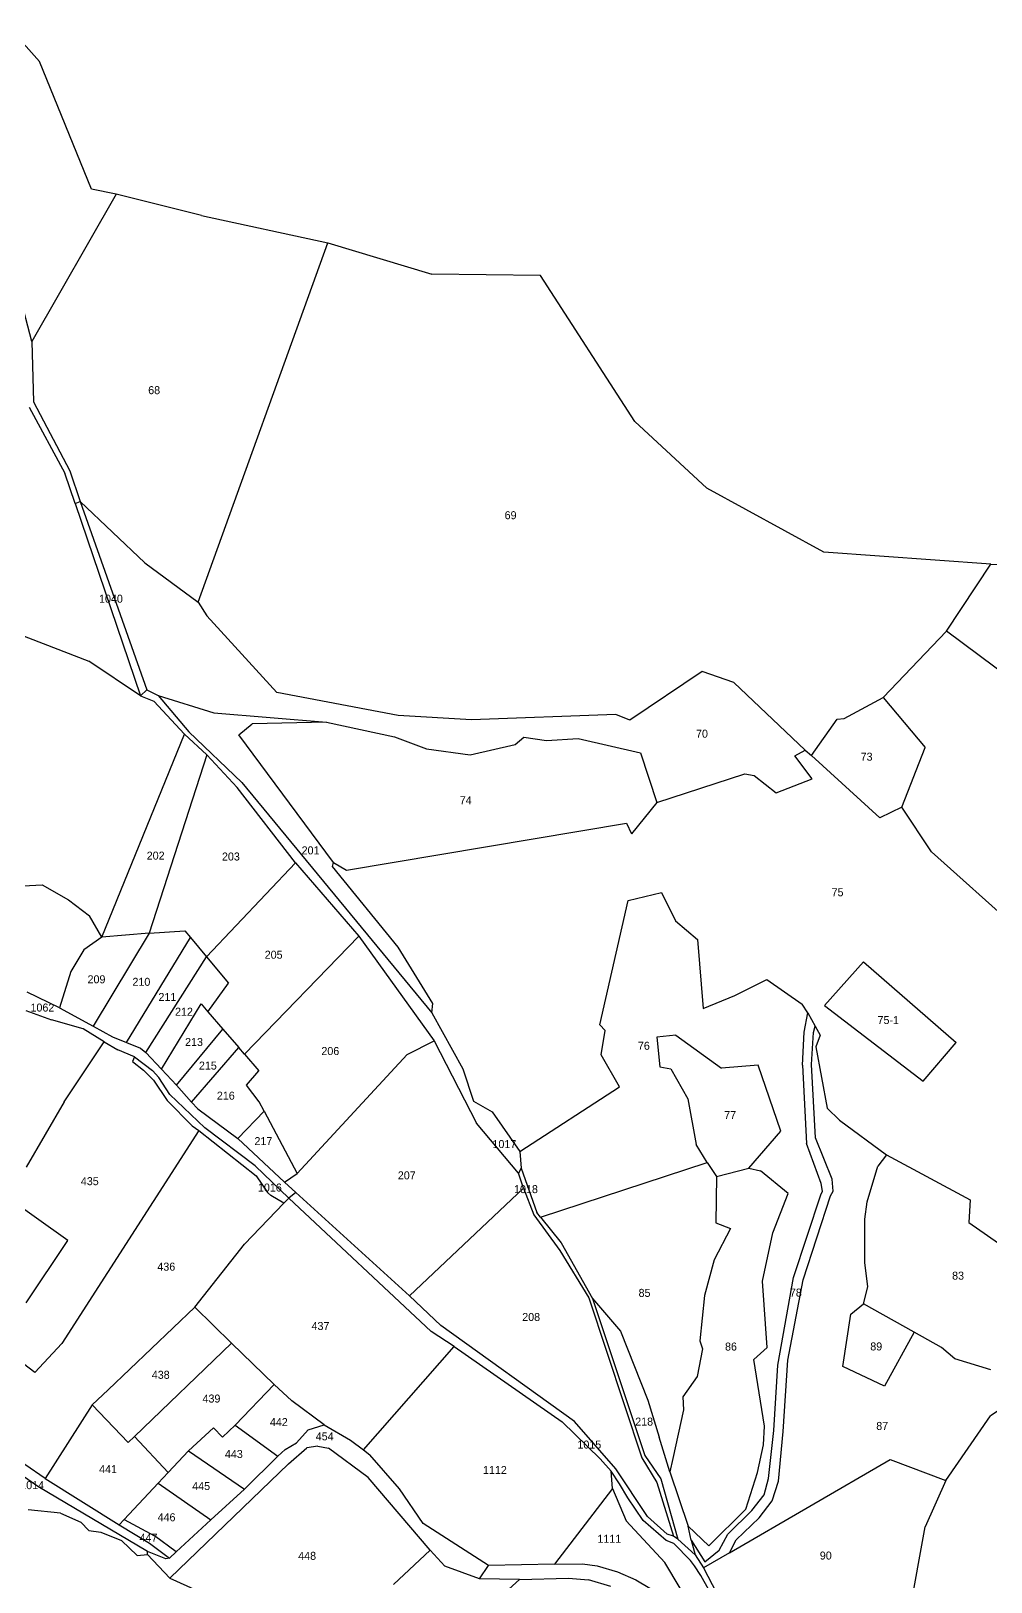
# Model space of a CAD drawing. Header units: metres. Extents: x 219366 to 221903, y 2706406 to 2707870.
# Drawn here: x 220631.9 to 220931.6, y 2707155.6 to 2707640.1 of the extents above; entities that cross this region are included whole.
import ezdxf
from ezdxf.enums import TextEntityAlignment as Align

# ---------------------------------------------------------------- set-up
doc = ezdxf.new("R2010")
doc.units = ezdxf.units.M

msp = doc.modelspace()

# ---------------------------------------------------------------- linework, layer by layer
at = {"layer": 'LIN'}
for p, q in [((220634.49, 2707630.6), (220626.12, 2707640.08)), ((220650.76, 2707590.67), (220634.49, 2707630.6)), ((220658.42, 2707589.07), (220650.76, 2707590.67)), ((220658.42, 2707589.07), (220632.11, 2707543.05)), ((220685.1, 2707582.45), (220658.42, 2707589.07)), ((220685.1, 2707582.45), (220724.55, 2707573.92)), ((220684.08, 2707461.71), (220724.55, 2707573.92)), ((220724.55, 2707573.92), (220757.03, 2707564.15)), ((220790.97, 2707563.76), (220757.03, 2707564.15)), ((220820.42, 2707518.13), (220790.97, 2707563.76)), ((220632.11, 2707543.05), (220629.68, 2707552.66)), ((220632.11, 2707543.05), (220632.64, 2707524.27)), ((220631.32, 2707522.58), (220642.49, 2707501.98)), ((220632.64, 2707524.27), (220644.02, 2707502.69)), ((220842.88, 2707497.25), (220820.42, 2707518.13)), ((220645.63, 2707492.49), (220642.49, 2707501.98)), ((220644.02, 2707502.69), (220647.24, 2707493.08)), ((220879.42, 2707477.25), (220842.88, 2707497.25)), ((220645.63, 2707492.49), (220647.24, 2707493.08)), ((220645.63, 2707492.49), (220666.03, 2707432.42)), ((220647.24, 2707493.08), (220667.46, 2707473.96)), ((220647.24, 2707493.08), (220668.04, 2707434.3)), ((220931.59, 2707473.55), (220879.42, 2707477.25)), ((220667.46, 2707473.96), (220684.08, 2707461.71)), ((220917.71, 2707452.58), (220931.59, 2707473.55)), ((220931.59, 2707473.55), (220949.17, 2707472.94)), ((220684.08, 2707461.71), (220686.82, 2707457.39)), ((220614.32, 2707457.01), (220649.93, 2707443.27)), ((220708.66, 2707433.41), (220686.82, 2707457.39)), ((220917.71, 2707452.58), (220897.93, 2707431.94)), ((220938.13, 2707437.38), (220917.71, 2707452.58)), ((220666.03, 2707432.42), (220649.93, 2707443.27)), ((220841.45, 2707439.97), (220818.85, 2707424.77)), ((220851.36, 2707436.53), (220841.45, 2707439.97)), ((220873.61, 2707415.4), (220851.36, 2707436.53)), ((220668.04, 2707434.3), (220666.03, 2707432.42)), ((220666.03, 2707432.42), (220670.23, 2707430.77)), ((220668.04, 2707434.3), (220671.53, 2707432.55)), ((220679.77, 2707420.47), (220670.23, 2707430.77)), ((220671.53, 2707432.55), (220688.91, 2707427.1)), ((220671.53, 2707432.55), (220681.2, 2707421.13)), ((220746.46, 2707426.3), (220708.66, 2707433.41)), ((220885.81, 2707425.38), (220897.93, 2707431.94)), ((220897.93, 2707431.94), (220911.06, 2707416.32)), ((220688.91, 2707427.1), (220724.11, 2707424.17)), ((220769.45, 2707424.94), (220746.46, 2707426.3)), ((220814.52, 2707426.57), (220769.45, 2707424.94)), ((220818.85, 2707424.77), (220814.52, 2707426.57)), ((220681.2, 2707421.13), (220697.72, 2707405.32)), ((220696.73, 2707420.24), (220700.91, 2707423.7)), ((220724.11, 2707424.17), (220700.91, 2707423.7)), ((220724.11, 2707424.17), (220745.37, 2707419.59)), ((220875.57, 2707413.8), (220883.6, 2707425.15)), ((220883.6, 2707425.15), (220885.81, 2707425.38)), ((220654, 2707357), (220679.77, 2707420.47)), ((220686.82, 2707414.01), (220679.77, 2707420.47)), ((220726.35, 2707380.35), (220696.73, 2707420.24)), ((220745.37, 2707419.59), (220755.33, 2707415.83)), ((220768.99, 2707413.96), (220783.01, 2707417.2)), ((220783.01, 2707417.2), (220785.73, 2707419.46)), ((220785.73, 2707419.46), (220792.81, 2707418.44)), ((220792.81, 2707418.44), (220802.73, 2707419.13)), ((220802.73, 2707419.13), (220822.19, 2707414.64)), ((220903.72, 2707397.6), (220911.06, 2707416.32)), ((220686.82, 2707414.01), (220668.76, 2707358.32)), ((220686.82, 2707414.01), (220696.27, 2707403.79)), ((220755.33, 2707415.83), (220768.99, 2707413.96)), ((220822.19, 2707414.64), (220827.22, 2707399.07)), ((220870.34, 2707413.67), (220873.61, 2707415.4)), ((220875.81, 2707406.45), (220870.34, 2707413.67)), ((220873.61, 2707415.4), (220875.57, 2707413.8)), ((220896.89, 2707394.29), (220875.57, 2707413.8)), ((220827.22, 2707399.07), (220854.79, 2707408)), ((220854.79, 2707408), (220857.7, 2707407.49)), ((220857.7, 2707407.49), (220864.53, 2707402.12)), ((220864.53, 2707402.12), (220875.81, 2707406.45)), ((220714.42, 2707380.24), (220696.27, 2707403.79)), ((220697.72, 2707405.32), (220756.98, 2707333.39)), ((220827.22, 2707399.07), (220819.33, 2707389.26)), ((220903.72, 2707397.6), (220896.89, 2707394.29)), ((220913.05, 2707383.7), (220903.72, 2707397.6)), ((220730.33, 2707377.99), (220817.76, 2707392.65)), ((220817.76, 2707392.65), (220819.33, 2707389.26)), ((220939.75, 2707359.71), (220913.05, 2707383.7)), ((220714.42, 2707380.24), (220686.65, 2707350.92)), ((220714.42, 2707380.24), (220734.26, 2707357.36)), ((220726.01, 2707379.13), (220726.35, 2707380.35)), ((220746.51, 2707353.9), (220726.01, 2707379.13)), ((220726.35, 2707380.35), (220730.33, 2707377.99)), ((220625.59, 2707372.83), (220635.33, 2707373.37)), ((220635.33, 2707373.37), (220643.63, 2707368.64)), ((220643.63, 2707368.64), (220650.17, 2707363.68)), ((220809.51, 2707329.66), (220818.32, 2707368.44)), ((220818.32, 2707368.44), (220828.72, 2707371.02)), ((220828.72, 2707371.02), (220833.14, 2707362.1)), ((220654, 2707357), (220650.17, 2707363.68)), ((220668.76, 2707358.32), (220651.29, 2707329.19)), ((220668.76, 2707358.32), (220654, 2707357)), ((220668.76, 2707358.32), (220679.88, 2707359.02)), ((220679.88, 2707359.02), (220681.63, 2707356.9)), ((220833.14, 2707362.1), (220839.99, 2707356.26)), ((220648.39, 2707353.08), (220644.27, 2707346.33)), ((220654, 2707357), (220648.39, 2707353.08)), ((220661.69, 2707324.11), (220681.63, 2707356.9)), ((220681.63, 2707356.9), (220686.65, 2707350.92)), ((220698.49, 2707320.5), (220734.26, 2707357.36)), ((220734.26, 2707357.36), (220757.77, 2707324.67)), ((220757.34, 2707336.36), (220746.51, 2707353.9)), ((220839.99, 2707356.26), (220841.74, 2707334.71)), ((220667.77, 2707320.96), (220686.65, 2707350.92)), ((220686.65, 2707350.92), (220693.53, 2707342.63)), ((220891.84, 2707349.32), (220879.61, 2707335.68)), ((220891.84, 2707349.32), (220920.73, 2707324.17)), ((220644.27, 2707346.33), (220640.75, 2707334.96)), ((220851.61, 2707338.84), (220861.63, 2707343.77)), ((220861.63, 2707343.77), (220872.66, 2707336.11)), ((220640.75, 2707334.96), (220630.73, 2707339.87)), ((220687.11, 2707333.66), (220693.53, 2707342.63)), ((220841.74, 2707334.71), (220851.61, 2707338.84)), ((220630.28, 2707334.12), (220638.3, 2707331.19)), ((220640.75, 2707334.96), (220651.29, 2707329.19)), ((220672.6, 2707315.77), (220685.02, 2707336.18)), ((220685.02, 2707336.18), (220687.11, 2707333.66)), ((220687.11, 2707333.66), (220691.72, 2707328.33)), ((220756.98, 2707333.39), (220757.34, 2707336.36)), ((220874.37, 2707333.38), (220872.66, 2707336.11)), ((220879.61, 2707335.68), (220910.39, 2707312.03)), ((220648.19, 2707328.37), (220638.3, 2707331.19)), ((220651.29, 2707329.19), (220657.37, 2707325.86)), ((220756.98, 2707333.39), (220766.71, 2707315.85)), ((220811.18, 2707327.92), (220809.51, 2707329.66)), ((220873.25, 2707327.4), (220874.37, 2707333.38)), ((220874.37, 2707333.38), (220876.66, 2707329.26)), ((220876.21, 2707327.26), (220876.66, 2707329.26)), ((220876.66, 2707329.26), (220878.26, 2707326.4)), ((220642.24, 2707305.55), (220654.74, 2707324.34)), ((220654.74, 2707324.34), (220648.19, 2707328.37)), ((220654.74, 2707324.34), (220658.95, 2707321.8)), ((220657.37, 2707325.86), (220661.69, 2707324.11)), ((220661.69, 2707324.11), (220666.11, 2707322.36)), ((220677.28, 2707310.79), (220691.72, 2707328.33)), ((220691.72, 2707328.33), (220696.75, 2707322.52)), ((220749.37, 2707320.36), (220757.77, 2707324.67)), ((220757.77, 2707324.67), (220770.96, 2707298.95)), ((220809.84, 2707320.24), (220811.18, 2707327.92)), ((220833.2, 2707326.46), (220827.31, 2707325.78)), ((220827.31, 2707325.78), (220828.19, 2707316.57)), ((220833.2, 2707326.46), (220847.5, 2707316.12)), ((220872.74, 2707317.03), (220873.25, 2707327.4)), ((220875.56, 2707317.29), (220876.21, 2707327.26)), ((220878.26, 2707326.4), (220876.89, 2707322.81)), ((220910.39, 2707312.03), (220920.73, 2707324.17)), ((220664.15, 2707319.62), (220658.95, 2707321.8)), ((220664.15, 2707319.62), (220663.56, 2707318.23)), ((220664.15, 2707319.62), (220669.85, 2707315.41)), ((220666.11, 2707322.36), (220667.77, 2707320.96)), ((220667.77, 2707320.96), (220672.6, 2707315.77)), ((220682.02, 2707305.49), (220696.75, 2707322.52)), ((220698.49, 2707320.5), (220696.75, 2707322.52)), ((220698.49, 2707320.5), (220703.04, 2707315.25)), ((220715.01, 2707283.23), (220749.37, 2707320.36)), ((220815.63, 2707310.3), (220809.84, 2707320.24)), ((220876.89, 2707322.81), (220880.48, 2707303.59)), ((220663.56, 2707318.23), (220667.04, 2707315.52)), ((220670.08, 2707312.33), (220667.04, 2707315.52)), ((220671.83, 2707313.2), (220669.85, 2707315.41)), ((220672.6, 2707315.77), (220677.28, 2707310.79)), ((220699.13, 2707310.82), (220703.04, 2707315.25)), ((220766.71, 2707315.85), (220770.07, 2707305.81)), ((220828.19, 2707316.57), (220831.67, 2707315.85)), ((220831.67, 2707315.85), (220837, 2707306.49)), ((220858.88, 2707317.02), (220847.5, 2707316.12)), ((220865.97, 2707296.44), (220858.88, 2707317.02)), ((220872.74, 2707317.03), (220874, 2707292.54)), ((220876.84, 2707294.32), (220875.56, 2707317.29)), ((220670.08, 2707312.33), (220674.35, 2707306.01)), ((220675.27, 2707307.85), (220671.83, 2707313.2)), ((220677.28, 2707310.79), (220682.02, 2707305.49)), ((220703.11, 2707305.57), (220699.13, 2707310.82)), ((220784.51, 2707290.11), (220815.63, 2707310.3)), ((220642.24, 2707305.55), (220630.35, 2707285.2)), ((220674.35, 2707306.01), (220682.17, 2707298.07)), ((220686.1, 2707297.5), (220675.27, 2707307.85)), ((220682.02, 2707305.49), (220683.94, 2707303.44)), ((220704.64, 2707302.65), (220703.11, 2707305.57)), ((220770.07, 2707305.81), (220775.9, 2707302.42)), ((220837, 2707306.49), (220839.51, 2707292.23)), ((220683.94, 2707303.44), (220696.49, 2707294.1)), ((220696.49, 2707294.1), (220704.64, 2707302.65)), ((220704.64, 2707302.65), (220715.01, 2707283.23)), ((220775.9, 2707302.42), (220784.51, 2707290.11)), ((220880.48, 2707303.59), (220884.29, 2707299.85)), ((220884.29, 2707299.85), (220898.97, 2707289.03)), ((220684.25, 2707296.66), (220641.55, 2707230.11)), ((220682.17, 2707298.07), (220684.25, 2707296.66)), ((220684.25, 2707296.66), (220702.18, 2707282.43)), ((220701.85, 2707285.56), (220686.1, 2707297.5)), ((220784.07, 2707283.31), (220770.96, 2707298.95)), ((220856.01, 2707284.91), (220865.97, 2707296.44)), ((220696.49, 2707294.1), (220711.02, 2707280.52)), ((220784.51, 2707290.11), (220784.94, 2707284.83)), ((220842.99, 2707286.64), (220839.51, 2707292.23)), ((220878.58, 2707280.09), (220874, 2707292.54)), ((220882.01, 2707281.42), (220876.84, 2707294.32)), ((220712.41, 2707275.54), (220701.85, 2707285.56)), ((220791, 2707269.52), (220842.99, 2707286.64)), ((220842.99, 2707286.64), (220845.87, 2707282.31)), ((220892.89, 2707274.38), (220896.29, 2707285.51)), ((220898.97, 2707289.03), (220896.29, 2707285.51)), ((220898.97, 2707289.03), (220925.14, 2707275.02)), ((220702.18, 2707282.43), (220705.71, 2707277.27)), ((220711.02, 2707280.52), (220715.01, 2707283.23)), ((220714.59, 2707277.28), (220711.02, 2707280.52)), ((220784.94, 2707284.83), (220784.07, 2707283.31)), ((220785.6, 2707278.64), (220784.07, 2707283.31)), ((220784.94, 2707284.83), (220789.81, 2707271.06)), ((220845.87, 2707282.31), (220845.66, 2707267.75)), ((220845.87, 2707282.31), (220856.01, 2707284.91)), ((220856.01, 2707284.91), (220859.68, 2707284.01)), ((220868.29, 2707276.97), (220859.68, 2707284.01)), ((220882.36, 2707277.72), (220882.01, 2707281.42)), ((220643.38, 2707262.27), (220624.5, 2707275.68)), ((220705.71, 2707277.27), (220706.74, 2707276.34)), ((220710.77, 2707273.97), (220706.74, 2707276.34)), ((220712.41, 2707275.54), (220710.77, 2707273.97)), ((220714.59, 2707277.28), (220712.41, 2707275.54)), ((220712.41, 2707275.54), (220756.84, 2707233.85)), ((220714.59, 2707277.28), (220750.09, 2707244.98)), ((220750.09, 2707244.98), (220785.6, 2707278.64)), ((220785.6, 2707278.64), (220788.88, 2707270.34)), ((220863.5, 2707264.63), (220868.29, 2707276.97)), ((220869.96, 2707250.76), (220878.47, 2707276.58)), ((220872.91, 2707249.97), (220881.54, 2707276.18)), ((220878.47, 2707276.58), (220879.01, 2707277.67)), ((220879.01, 2707277.67), (220878.58, 2707280.09)), ((220881.54, 2707276.18), (220882.36, 2707277.72)), ((220710.77, 2707273.97), (220698.49, 2707261.13)), ((220791, 2707269.52), (220789.81, 2707271.06)), ((220892.17, 2707268.96), (220892.89, 2707274.38)), ((220925.14, 2707275.02), (220924.63, 2707267.93)), ((220788.88, 2707270.34), (220796.98, 2707259.18)), ((220791, 2707269.52), (220797.37, 2707261.57)), ((220850.27, 2707266.05), (220845.16, 2707256.27)), ((220845.66, 2707267.75), (220850.27, 2707266.05)), ((220892.23, 2707255.43), (220892.17, 2707268.96)), ((220924.63, 2707267.93), (220961.21, 2707242.49)), ((220630.39, 2707242.77), (220643.38, 2707262.27)), ((220683.04, 2707241.43), (220698.49, 2707261.13)), ((220797.37, 2707261.57), (220807.19, 2707244.2)), ((220860.29, 2707249.57), (220863.5, 2707264.63)), ((220796.98, 2707259.18), (220806.02, 2707244.37)), ((220845.16, 2707256.27), (220842.14, 2707245.12)), ((220893.17, 2707247.79), (220892.23, 2707255.43)), ((220861.75, 2707228.87), (220860.29, 2707249.57)), ((220865.06, 2707223.35), (220869.96, 2707250.76)), ((220868.16, 2707224.95), (220872.91, 2707249.97)), ((220891.8, 2707242.46), (220893.17, 2707247.79)), ((220633.11, 2707221.05), (220603.52, 2707243.33)), ((220750.09, 2707244.98), (220759.83, 2707235.74)), ((220806.02, 2707244.37), (220822.55, 2707194.39)), ((220807.19, 2707244.2), (220815.94, 2707234)), ((220807.19, 2707244.2), (220823.55, 2707195.13)), ((220842.14, 2707245.12), (220840.71, 2707230.98)), ((220887.88, 2707239.23), (220891.8, 2707242.46)), ((220907.66, 2707233.6), (220891.8, 2707242.46)), ((220683.04, 2707241.43), (220655.96, 2707215.66)), ((220683.04, 2707241.43), (220694.43, 2707230.24)), ((220885.3, 2707222.89), (220887.88, 2707239.23)), ((220764.01, 2707229.12), (220756.84, 2707233.85)), ((220801.59, 2707205.72), (220759.83, 2707235.74)), ((220815.94, 2707234), (220824.44, 2707212.36)), ((220907.66, 2707233.6), (220898.38, 2707216.74)), ((220916.11, 2707228.82), (220907.66, 2707233.6)), ((220641.55, 2707230.11), (220633.11, 2707221.05)), ((220664.16, 2707201.07), (220694.43, 2707230.24)), ((220694.43, 2707230.24), (220707.81, 2707217.32)), ((220735.67, 2707196.86), (220764.01, 2707229.12)), ((220764.01, 2707229.12), (220797.74, 2707205.59)), ((220841.56, 2707228.49), (220839.85, 2707219.81)), ((220840.71, 2707230.98), (220841.56, 2707228.49)), ((220857.58, 2707225.06), (220861.75, 2707228.87)), ((220920.33, 2707225.29), (220916.11, 2707228.82)), ((220860.89, 2707204.29), (220857.58, 2707225.06)), ((220863.77, 2707202.95), (220865.06, 2707223.35)), ((220866.72, 2707202.61), (220868.16, 2707224.95)), ((220898.38, 2707216.74), (220885.3, 2707222.89)), ((220931.59, 2707221.88), (220920.33, 2707225.29)), ((220695.59, 2707204.63), (220707.81, 2707217.32)), ((220707.81, 2707217.32), (220713.28, 2707212.2)), ((220839.85, 2707219.81), (220835.41, 2707213.47)), ((220655.96, 2707215.66), (220651.01, 2707210.95)), ((220835.41, 2707213.47), (220835.62, 2707209.35)), ((220940.38, 2707213.32), (220931.42, 2707207.48)), ((220651.01, 2707210.95), (220636.25, 2707187.89)), ((220651.01, 2707210.95), (220662.24, 2707199.23)), ((220723.36, 2707204.68), (220713.28, 2707212.2)), ((220824.44, 2707212.36), (220828.01, 2707200.81)), ((220835.62, 2707209.35), (220832.27, 2707194.19)), ((220681.07, 2707196.63), (220688.89, 2707203.75)), ((220688.89, 2707203.75), (220691.69, 2707200.88)), ((220695.59, 2707204.63), (220691.69, 2707200.88)), ((220695.59, 2707204.63), (220708.91, 2707194.9)), ((220714.74, 2707199.11), (220718.46, 2707203.16)), ((220718.46, 2707203.16), (220723.36, 2707204.68)), ((220723.36, 2707204.68), (220731.59, 2707199.95)), ((220797.74, 2707205.59), (220809.56, 2707194.08)), ((220814.51, 2707190.98), (220801.59, 2707205.72)), ((220860.57, 2707198.42), (220860.89, 2707204.29)), ((220862.14, 2707187.96), (220863.77, 2707202.95)), ((220917.55, 2707187.32), (220931.42, 2707207.48)), ((220664.16, 2707201.07), (220662.24, 2707199.23)), ((220674.73, 2707189.83), (220664.16, 2707201.07)), ((220711.25, 2707197), (220714.74, 2707199.11)), ((220721.39, 2707198), (220717.99, 2707197.49)), ((220721.39, 2707198), (220724.79, 2707197.41)), ((220731.59, 2707199.95), (220735.67, 2707196.86)), ((220831.38, 2707190.01), (220828.01, 2707200.81)), ((220858.7, 2707189.81), (220860.57, 2707198.42)), ((220865.28, 2707187.14), (220866.72, 2707202.61)), ((220674.73, 2707189.83), (220681.07, 2707196.63)), ((220681.07, 2707196.63), (220698.58, 2707184.65)), ((220708.91, 2707194.9), (220698.58, 2707184.65)), ((220711.25, 2707197), (220708.91, 2707194.9)), ((220712.28, 2707192.49), (220717.99, 2707197.49)), ((220737.16, 2707188.27), (220724.79, 2707197.41)), ((220735.67, 2707196.86), (220737.67, 2707195.29)), ((220746.97, 2707184.69), (220737.67, 2707195.29)), ((220812.98, 2707190.21), (220809.56, 2707194.08)), ((220822.55, 2707194.39), (220827.26, 2707186.69)), ((220823.55, 2707195.13), (220828.48, 2707187.81)), ((220832.27, 2707194.19), (220831.38, 2707190.01)), ((220849.92, 2707164.74), (220900.13, 2707193.92)), ((220900.13, 2707193.92), (220917.55, 2707187.32)), ((220633.99, 2707185.46), (220625.65, 2707191.23)), ((220636.25, 2707187.89), (220630, 2707192.33)), ((220674.73, 2707189.83), (220671.63, 2707186.52)), ((220712.28, 2707192.49), (220675.22, 2707156.85)), ((220756.49, 2707165.54), (220737.16, 2707188.27)), ((220813.48, 2707184.85), (220812.98, 2707190.21)), ((220815.6, 2707186.32), (220812.98, 2707190.21)), ((220824.35, 2707176.05), (220814.51, 2707190.98)), ((220831.38, 2707190.01), (220837.08, 2707173)), ((220855.02, 2707178.38), (220858.7, 2707189.81)), ((220668.22, 2707165.09), (220633.99, 2707185.46)), ((220636.25, 2707187.89), (220659.37, 2707173.43)), ((220671.63, 2707186.52), (220660.97, 2707175.14)), ((220671.63, 2707186.52), (220688.07, 2707175)), ((220698.58, 2707184.65), (220688.07, 2707175)), ((220754.32, 2707173.86), (220746.97, 2707184.69)), ((220813.48, 2707184.85), (220795.27, 2707161.2)), ((220813.48, 2707184.85), (220817.67, 2707174.74)), ((220818.26, 2707181.9), (220815.6, 2707186.32)), ((220827.26, 2707186.69), (220832.46, 2707169.96)), ((220828.48, 2707187.81), (220833.79, 2707169)), ((220860.78, 2707182.88), (220862.14, 2707187.96)), ((220863.27, 2707180.94), (220865.28, 2707187.14)), ((220917.55, 2707187.32), (220911.05, 2707172.87)), ((220822.96, 2707174.79), (220818.26, 2707181.9)), ((220856.96, 2707177.95), (220860.78, 2707182.88)), ((220859.17, 2707175.7), (220863.27, 2707180.94)), ((220641.08, 2707177.1), (220631, 2707178.15)), ((220641.08, 2707177.1), (220647.41, 2707174.33)), ((220647.41, 2707174.33), (220649.93, 2707171.65)), ((220659.37, 2707173.43), (220660.97, 2707175.14)), ((220660.97, 2707175.14), (220670.39, 2707170.04)), ((220688.07, 2707175), (220677.18, 2707164.98)), ((220774.74, 2707160.71), (220754.32, 2707173.86)), ((220829.74, 2707161.68), (220817.67, 2707174.74)), ((220830.19, 2707168.58), (220822.96, 2707174.79)), ((220830.52, 2707170.56), (220824.35, 2707176.05)), ((220843.5, 2707166.9), (220855.02, 2707178.38)), ((220849.46, 2707170.57), (220856.96, 2707177.95)), ((220852.09, 2707168.82), (220859.17, 2707175.7)), ((220649.93, 2707171.65), (220653.63, 2707171.15)), ((220653.63, 2707171.15), (220660.18, 2707168.55)), ((220659.37, 2707173.43), (220668.89, 2707167.7)), ((220677.18, 2707164.98), (220670.39, 2707170.04)), ((220832.46, 2707169.96), (220830.52, 2707170.56)), ((220833.79, 2707169), (220832.46, 2707169.96)), ((220839.19, 2707164.08), (220833.79, 2707169)), ((220838, 2707168.67), (220837.08, 2707173)), ((220837.08, 2707173), (220843.5, 2707166.9)), ((220846.69, 2707165.53), (220849.46, 2707170.57)), ((220849.92, 2707164.74), (220852.09, 2707168.82)), ((220906.2, 2707145.92), (220911.05, 2707172.87)), ((220660.18, 2707168.55), (220665.01, 2707163.85)), ((220665.01, 2707163.85), (220668.23, 2707164.19)), ((220668.23, 2707164.19), (220668.22, 2707165.09)), ((220673.93, 2707162.83), (220668.22, 2707165.09)), ((220675.22, 2707156.85), (220668.23, 2707164.19)), ((220668.89, 2707167.7), (220675.12, 2707163.06)), ((220675.12, 2707163.06), (220677.18, 2707164.98)), ((220745.04, 2707154.79), (220756.49, 2707165.54)), ((220756.49, 2707165.54), (220761.12, 2707160.56)), ((220832.61, 2707167.62), (220830.19, 2707168.58)), ((220837.77, 2707162.29), (220832.61, 2707167.62)), ((220838, 2707168.67), (220842.22, 2707161.92)), ((220838, 2707168.67), (220839.19, 2707164.08)), ((220839.19, 2707164.08), (220841.89, 2707160)), ((220849.92, 2707164.74), (220841.89, 2707160)), ((220842.22, 2707161.92), (220846.69, 2707165.53)), ((220675.12, 2707163.06), (220673.93, 2707162.83)), ((220771.92, 2707156.63), (220761.12, 2707160.56)), ((220771.92, 2707156.63), (220774.74, 2707160.71)), ((220795.27, 2707161.2), (220774.74, 2707160.71)), ((220795.27, 2707161.2), (220804.04, 2707161.32)), ((220804.04, 2707161.32), (220808.67, 2707160.64)), ((220808.67, 2707160.64), (220814.96, 2707158.81)), ((220834.58, 2707153.65), (220829.74, 2707161.68)), ((220838.99, 2707160.65), (220837.77, 2707162.29)), ((220841.02, 2707157.6), (220838.99, 2707160.65)), ((220841.89, 2707160), (220848.75, 2707146.78)), ((220675.22, 2707156.85), (220683.71, 2707152.98)), ((220762.15, 2707136.16), (220784.38, 2707156.41)), ((220784.38, 2707156.41), (220771.92, 2707156.63)), ((220784.38, 2707156.41), (220799.72, 2707156.79)), ((220799.72, 2707156.79), (220805.95, 2707156.25)), ((220812.91, 2707154.22), (220805.95, 2707156.25)), ((220814.96, 2707158.81), (220820.67, 2707156.32)), ((220820.67, 2707156.32), (220825.09, 2707153.73)), ((220847.46, 2707146.1), (220841.02, 2707157.6))]:
    msp.add_line(p, q, dxfattribs=at)

# ---------------------------------------------------------------- texts
at = {"layer": 'PAR'}
for s, p in [('68', (220670.33, 2707527.89)), ('69', (220781.61, 2707488.83)), ('1040', (220656.84, 2707462.75)), ('70', (220841.37, 2707420.59)), ('73', (220892.76, 2707413.41)), ('74', (220767.61, 2707399.81)), ('202', (220670.8, 2707382.49)), ('203', (220694.29, 2707382.22)), ('201', (220719.16, 2707384.14)), ('75', (220883.69, 2707371.04)), ('205', (220707.64, 2707351.55)), ('209', (220652.32, 2707343.87)), ('210', (220666.34, 2707343.08)), ('211', (220674.46, 2707338.36)), ('1062', (220635.44, 2707335.04)), ('212', (220679.64, 2707333.76)), ('75-1', (220899.52, 2707331.12)), ('213', (220682.77, 2707324.29)), ('76', (220823.22, 2707323.1)), ('206', (220725.33, 2707321.46)), ('215', (220687.09, 2707316.91)), ('216', (220692.7, 2707307.52)), ('77', (220850.15, 2707301.43)), ('217', (220704.43, 2707293.34)), ('1017', (220779.67, 2707292.4)), ('435', (220650.23, 2707280.81)), ('207', (220749.19, 2707282.63)), ('1016', (220706.45, 2707278.82)), ('1018', (220786.42, 2707278.33)), ('436', (220674.12, 2707254.11)), ('83', (220921.32, 2707251.3)), ('85', (220823.43, 2707245.92)), ('78', (220870.67, 2707246.01)), ('437', (220722.25, 2707235.58)), ('208', (220788.03, 2707238.39)), ('86', (220850.42, 2707229.15)), ('89', (220895.77, 2707229.19)), ('438', (220672.38, 2707220.33)), ('439', (220688.22, 2707212.91)), ('442', (220709.26, 2707205.58)), ('218', (220823.31, 2707205.71)), ('87', (220897.64, 2707204.36)), ('454', (220723.57, 2707201.09)), ('1015', (220806.2, 2707198.54)), ('443', (220695.21, 2707195.59)), ('441', (220655.94, 2707190.86)), ('1112', (220776.72, 2707190.61)), ('1014', (220632.24, 2707185.86)), ('445', (220685, 2707185.56)), ('446', (220674.2, 2707175.83)), ('447', (220668.56, 2707169.43)), ('1111', (220812.44, 2707169.1)), ('448', (220718.09, 2707163.78)), ('90', (220880.02, 2707163.87))]:
    msp.add_text(s, height=2.5, dxfattribs=at).set_placement(p, align=Align.MIDDLE)

doc.saveas('drawing.dxf')
